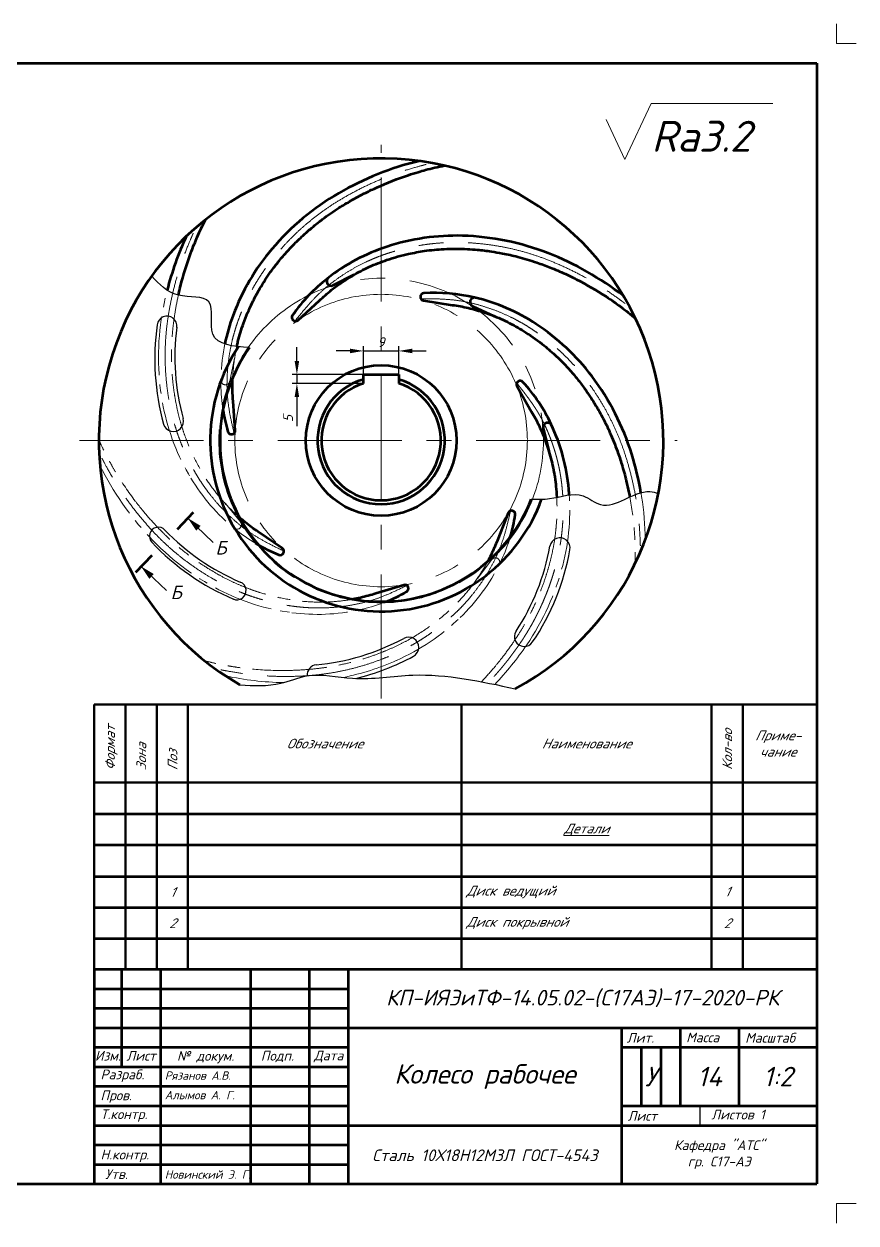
# Model space of a CAD drawing. Header units: millimetres. Extents: x 23 to 1692, y -5 to 510.
# Drawn here: x 1479.3 to 1692.3, y -5 to 302 of the extents above; entities that cross this region are included whole.
import ezdxf

# ---------------------------------------------------------------- set-up
doc = ezdxf.new("R2010")
doc.units = ezdxf.units.MM
for name, pattern in [('ACAD_ISO03W100', [30, 12, -18]), ('осевая', [50.8, 31.75, -6.35, 6.35, -6.35]), ('осевая2', [28.575, 19.05, -3.175, 3.175, -3.175])]:
    doc.linetypes.add(name, pattern=pattern)
doc.layers.get('0').update_dxf_attribs({"lineweight": 53})
for name, color, linetype, lineweight in [('Оси', 7, 'осевая', 20), ('оси 2', 7, 'осевая', 9), ('ОСИ ЛОПАТОК', 7, 'осевая2', 13), ('Основная', 7, 'Continuous', 53), ('Размеры', 7, 'Continuous', 20), ('СВАРКА', 7, 'Continuous', 30), ('тонкая', 7, 'Continuous', 25), ('тонкий', 7, 'ACAD_ISO03W100', 20), ('Штриховка', 7, 'Continuous', 20)]:
    doc.layers.add(name, color=color, linetype=linetype, lineweight=lineweight)
doc.layers.add('РАМКА', color=7, linetype='Continuous')
doc.styles.add('Frame', font='isocpeur.ttf', dxfattribs={"oblique": 25, "height": 2.5})
doc.styles.add('Размер', font='isocpeur.ttf', dxfattribs={"oblique": 15})
doc.styles.add('Размеры', font='isocpeur.ttf', dxfattribs={"oblique": 15})
doc.dimstyles.new('Две стрелки', dxfattribs={"dimtxt": 2.5, "dimasz": 3.5, "dimexe": 1.25, "dimexo": 0, "dimgap": 1, "dimtad": 1, "dimdec": 3, "dimtxsty": 'Размер', "dimcen": 2.5, "dimadec": 0, "dimazin": 0, "dimtfac": 1, "dimtdec": 3, "dimtmove": 0, "dimatfit": 3, "dimfxl": 1, "dimarcsym": 0})

# ---------------------------------------------------------------- blocks, each defined once
blk = doc.blocks.new('*D72')
at = {"layer": 'Defpoints', "color": 0, "transparency": 16777216}
for p in [(1575.2, 218.29), (1566.2, 212.22), (1575.2, 212.22)]:
    blk.add_point(p, dxfattribs=at)
at = {"layer": 'Размеры', "color": 0, "lineweight": -2, "transparency": 16777216}
for p, q in [((1562.7, 218.29), (1559.2, 218.29)), ((1566.2, 212.22), (1566.2, 219.54)), ((1566.2, 218.29), (1575.2, 218.29)), ((1575.2, 212.22), (1575.2, 219.54)), ((1578.7, 218.29), (1582.2, 218.29))]:
    blk.add_line(p, q, dxfattribs=at)
at = {"layer": 'Размеры', "color": 0, "transparency": 16777216}
for points in [[(1562.7, 218.87), (1562.7, 217.7), (1566.2, 218.29)], [(1578.7, 218.87), (1578.7, 217.7), (1575.2, 218.29)]]:
    blk.add_solid(points, dxfattribs=at)
at = {"layer": 'Размеры', "color": 0, "transparency": 16777216, "insert": (1570.7, 220.54), "char_height": 2.5, "attachment_point": 5, "style": 'Размер'}
blk.add_mtext('9', dxfattribs=at)
blk = doc.blocks.new('*D73')
at = {"layer": 'Defpoints', "color": 0, "transparency": 16777216}
for p in [(1566.2, 212.22), (1549.14, 209.97), (1566.2, 209.97)]:
    blk.add_point(p, dxfattribs=at)
at = {"layer": 'Размеры', "color": 0, "lineweight": -2, "transparency": 16777216}
for p, q in [((1549.14, 215.72), (1549.14, 219.22)), ((1566.2, 212.22), (1547.89, 212.22)), ((1549.14, 212.22), (1549.14, 209.97)), ((1566.2, 209.97), (1547.89, 209.97)), ((1549.14, 206.47), (1549.14, 199.05))]:
    blk.add_line(p, q, dxfattribs=at)
at = {"layer": 'Размеры', "color": 0, "transparency": 16777216}
for points in [[(1548.55, 215.72), (1549.72, 215.72), (1549.14, 212.22)], [(1548.55, 206.47), (1549.72, 206.47), (1549.14, 209.97)]]:
    blk.add_solid(points, dxfattribs=at)
at = {"layer": 'Размеры', "color": 0, "transparency": 16777216, "insert": (1546.89, 201.01), "char_height": 2.5, "attachment_point": 5, "rotation": 90, "style": 'Размер'}
blk.add_mtext('5', dxfattribs=at)

msp = doc.modelspace()

# ---------------------------------------------------------------- linework, layer by layer
for p, q in [((1287.2647, 292), (1682.2647, 292)), ((1682.2647, 292), (1682.2647, 5)), ((1566.2031, 209.9707), (1566.2031, 212.2207)), ((1566.2031, 212.2207), (1575.2031, 212.2207)), ((1575.2031, 212.2207), (1575.2031, 209.9707)), ((1497.2647, 99.7536), (1682.2647, 99.7536)), ((1682.2647, 91.7536), (1497.2647, 91.7536)), ((1497.2647, 83.7536), (1682.2647, 83.7536)), ((1497.2647, 75.7536), (1682.2647, 75.7536)), ((1682.2647, 67.7536), (1497.2647, 67.7536)), ((1497.2647, 60), (1497.2647, 5)), ((1497.2647, 60), (1682.2647, 60)), ((1514.2647, 60), (1514.2647, 5)), ((1537.2647, 60), (1537.2647, 5)), ((1552.2647, 60), (1552.2647, 5)), ((1497.2647, 55), (1562.2647, 55)), ((1497.2647, 50), (1562.2647, 50)), ((1497.2647, 45), (1562.2647, 45)), ((1632.2647, 45), (1647.2647, 45)), ((1632.2647, 45), (1632.2647, 40)), ((1647.2647, 45), (1662.2647, 45)), ((1632.2647, 40), (1637.2647, 40)), ((1637.2647, 40), (1637.2647, 25)), ((1642.2647, 40), (1642.2647, 25)), ((1497.2647, 30), (1562.2647, 30)), ((1497.2647, 25), (1562.2647, 25)), ((1632.2647, 25), (1652.2647, 25)), ((1497.2647, 20), (1562.2647, 20)), ((1497.2647, 15), (1562.2647, 15)), ((1497.2647, 10), (1562.2647, 10)), ((1287.2647, 5), (1682.2647, 5))]:
    msp.add_line(p, q)
at = {"lineweight": 50}
for p, q in [((1497.2647, 60), (1497.2647, 127.7536)), ((1497.2647, 127.7536), (1682.2647, 127.7536)), ((1505.2647, 127.7536), (1505.2647, 60)), ((1513.2647, 60), (1513.2647, 127.7536)), ((1521.2647, 60), (1521.2647, 127.7536)), ((1591.2647, 127.7536), (1591.2647, 60)), ((1655.2647, 60), (1655.2647, 127.7536)), ((1663.2647, 127.7536), (1663.2647, 60)), ((1497.2647, 107.7536), (1682.2647, 107.7536))]:
    msp.add_line(p, q, dxfattribs=at)
at = {"lineweight": 30}
msp.add_line((1632.2647, 20), (1632.2647, 25), dxfattribs=at)
for points in [[(1580.4153, 266.9126, 0.07191828), (1559.8409, 258.6687, 0.08581768), (1542.7123, 244.3403, 0.08671583), (1532.816, 227.4375, 0.03850969), (1530.699, 220.0637, 0.03850969)], [(1520.8066, 247.5609, 0.04709104), (1515.9308, 233.846, 0.04709104)], [(1632.7105, 232.3743, 0.07191828), (1613.4372, 243.32, 0.08581768), (1591.5553, 247.7781, 0.08671583), (1572.1699, 244.9766, 0.08695213), (1556.9791, 236.872, 0.07459051), (1548.0207, 227.4138, 0.89644065), (1549.4425, 226.1706), (1554.9364, 231.2195)], [(1557.1939, 237.0389, 0.90879063), (1558.4138, 235.1015), (1563.82, 237.8234)], [(1637.2112, 181.9939, 0.03273893), (1634.8539, 191.847, 0.08581768), (1624.6962, 211.7345, 0.08671583), (1610.4193, 225.1439, 0.08695213), (1594.6115, 231.9675, 0.07459051), (1581.6313, 233.0743, 0.89644065), (1581.5459, 231.1876), (1588.9186, 230.0403)], [(1594.876, 231.9036, 0.90879063), (1594.1218, 229.7418), (1599.6206, 227.2122)], [(1618.8773, 181.4176, 0.00641992), (1618.7616, 182.8739, 0.08695213), (1614.2405, 199.4873, 0.07459051), (1607.0128, 210.3257, 0.89644065), (1605.4844, 209.2162), (1609.1843, 202.7366)], [(1530.2158, 203.2431, 0.03294011), (1531.4903, 197.6066, 0.89644065), (1533.3488, 197.9431), (1532.8268, 205.3864)], [(1614.3554, 199.2407, 0.90879063), (1612.1951, 198.4825), (1613.6458, 192.6062)], [(1603.7551, 170.6669, 0.03294011), (1605.0524, 176.2982, 0.89644065), (1603.2319, 176.8013), (1600.4728, 169.8687)], [(1538.5246, 169.0592, 0.03796589), (1544.488, 166.0982, 0.89644065), (1545.3837, 167.7611), (1539.2388, 171.9937)], [(1572.0147, 154.1183, 0.03294011), (1577.2262, 156.6151, 0.89644065), (1576.4846, 158.3521), (1569.3441, 156.1868)]]:
    msp.add_lwpolyline(points, format="xyb")
msp.add_circle((1570.7031, 195.3474), 19.2778)
for radius, start, end in [(72.25, 298.375785, 239.98412), (43.75, 146.644352, 339.934923), (41.25, 144.72326, 338.711496), (16.3, 106.026005, 73.973995), (15.3, 107.104635, 72.895365)]:
    msp.add_arc((1570.7031, 195.3474), radius, start, end)
for points, knots in [([(1533.7651, 219.4471), (1533.8583, 219.8677), (1534.3292, 221.8607), (1535.4939, 225.6473), (1537.419, 230.1672), (1539.3758, 233.8305), (1540.9862, 236.4421), (1542.4758, 238.6256), (1544.1785, 240.8761), (1546.0128, 243.0462), (1548.1063, 245.3219), (1550.249, 247.4387), (1552.8636, 249.7758), (1555.3055, 251.7351), (1557.7651, 253.514), (1560.1828, 255.1214), (1563.1822, 256.9196), (1566.4219, 258.659), (1571.2561, 260.9707), (1575.7515, 262.7269), (1579.9813, 264.0444), (1582.2457, 264.6777), (1584.4844, 265.2428), (1586.0961, 265.5831), (1586.9129, 265.7556)], [48.56099971, 48.56099971, 48.56099971, 48.56099971, 51.14491036, 60.84189965, 72.29157678, 80.56250229, 85.73909999, 90.69377737, 96.41666631, 102.66317734, 107.73494199, 114.96611721, 120.72401761, 128.77065343, 133.73686665, 138.93321922, 146.18580148, 154.71137674, 160.98484866, 178.33227954, 183.59718724, 187.56422553, 192.43858778, 197.44715521, 197.44715521, 197.44715521, 197.44715521]), ([(1518.8, 232.5802), (1518.9704, 233.3534), (1519.8169, 236.9382), (1521.1714, 241.3048), (1522.7785, 245.4333), (1523.6952, 247.5985), (1524.6491, 249.7011), (1525.388, 251.1734), (1525.7625, 251.9195)], [156.2343291, 156.2343291, 156.2343291, 156.2343291, 160.98484866, 178.33227954, 183.59718724, 187.56422553, 192.43858778, 197.44715521, 197.44715521, 197.44715521, 197.44715521]), ([(1554.9364, 231.2195), (1555.9181, 232.1667), (1557.5247, 233.5551), (1560.3372, 235.6682), (1563.513, 237.7302), (1567.6374, 239.8775), (1572.4399, 241.7667), (1577.174, 243.0798), (1581.2582, 243.8339), (1584.304, 244.2032), (1586.9399, 244.3999), (1589.761, 244.4718), (1592.6014, 244.3908), (1595.6859, 244.1729), (1598.6767, 243.8175), (1602.1342, 243.2304), (1605.1885, 242.5429), (1608.1128, 241.729), (1610.877, 240.841), (1614.153, 239.6171), (1617.5328, 238.1687), (1622.3542, 235.8306), (1626.5301, 233.4108), (1630.1975, 230.9253), (1632.1044, 229.5498), (1633.942, 228.1519), (1635.213, 227.1039), (1635.8571, 226.5728)], [20.27632444, 20.27632444, 20.27632444, 20.27632444, 28.45770462, 32.99436924, 41.37857198, 51.14491036, 60.84189965, 72.29157678, 80.56250229, 85.73909999, 90.69377737, 96.41666631, 102.66317734, 107.73494199, 114.96611721, 120.72401761, 128.77065343, 133.73686665, 138.93321922, 146.18580148, 154.71137674, 160.98484866, 178.33227954, 183.59718724, 187.56422553, 192.43858778, 197.44715521, 197.44715521, 197.44715521, 197.44715521]), ([(1588.9186, 230.0403), (1590.2713, 229.8633), (1592.3585, 229.4728), (1595.7642, 228.5914), (1599.3564, 227.3941), (1603.6067, 225.5083), (1608.0781, 222.9315), (1612.0563, 220.0489), (1615.1924, 217.326), (1617.3801, 215.1749), (1619.1774, 213.2367), (1620.9925, 211.0759), (1622.7001, 208.8047), (1624.4529, 206.2573), (1626.0398, 203.6973), (1627.7365, 200.6282), (1629.1033, 197.8116), (1630.2903, 195.0178), (1631.3194, 192.303), (1632.4051, 188.9787), (1633.38, 185.4331), (1634.005, 182.6597), (1634.2806, 181.2645), (1634.3509, 180.8949)], [20.27632444, 20.27632444, 20.27632444, 20.27632444, 28.45770462, 32.99436924, 41.37857198, 51.14491036, 60.84189965, 72.29157678, 80.56250229, 85.73909999, 90.69377737, 96.41666631, 102.66317734, 107.73494199, 114.96611721, 120.72401761, 128.77065343, 133.73686665, 138.93321922, 146.18580148, 154.71137674, 160.98484866, 163.24131222, 163.24131222, 163.24131222, 163.24131222]), ([(1532.8268, 205.3864), (1532.6983, 206.7445), (1532.6193, 208.7473), (1532.6693, 210.7479), (1532.6982, 211.3845)], [20.27632444, 20.27632444, 20.27632444, 20.27632444, 28.45770462, 32.28129714, 32.28129714, 32.28129714, 32.28129714]), ([(1609.1843, 202.7366), (1609.8893, 201.5687), (1610.8853, 199.6934), (1612.3196, 196.4812), (1613.6232, 192.9262), (1614.7989, 188.4274), (1615.4261, 184.2883), (1615.6172, 181.7418), (1615.6627, 180.8069)], [20.27632444, 20.27632444, 20.27632444, 20.27632444, 28.45770462, 32.99436924, 41.37857198, 51.14491036, 60.84189965, 66.45459774, 66.45459774, 66.45459774, 66.45459774]), ([(1539.2388, 171.9937), (1538.0969, 172.74), (1536.4818, 173.927), (1534.9489, 175.2134), (1534.4691, 175.633)], [20.27632444, 20.27632444, 20.27632444, 20.27632444, 28.45770462, 32.28129714, 32.28129714, 32.28129714, 32.28129714]), ([(1600.4728, 169.8687), (1599.9992, 168.5893), (1599.2015, 166.7506), (1598.2884, 164.9698), (1597.9861, 164.4088)], [20.27632444, 20.27632444, 20.27632444, 20.27632444, 28.45770462, 32.28129714, 32.28129714, 32.28129714, 32.28129714]), ([(1569.3441, 156.1868), (1568.0486, 155.7594), (1566.1137, 155.2367), (1564.1521, 154.8403), (1563.525, 154.7268)], [20.27632444, 20.27632444, 20.27632444, 20.27632444, 28.45770462, 32.28129714, 32.28129714, 32.28129714, 32.28129714]), ([(1569.3441, 156.1868), (1568.0486, 155.7594), (1566.1137, 155.2367), (1564.1521, 154.8403), (1563.525, 154.7268)], [20.27632444, 20.27632444, 20.27632444, 20.27632444, 28.45770462, 32.28129714, 32.28129714, 32.28129714, 32.28129714])]:
    msp.add_open_spline(points, degree=3, knots=knots)
at = {"layer": 'Оси'}
for p, q in [((1570.7031, 129.3127), (1570.7031, 271.0974)), ((1493.4531, 195.3474), (1646.4531, 195.3474))]:
    msp.add_line(p, q, dxfattribs=at)
for points, weights, knots in [([(1533.0531, 197.1857), (1531.554, 203.4759), (1531.1821, 206.9744), (1531.2565, 210.488), (1531.3527, 216.1062), (1532.4134, 221.6242), (1534.4069, 226.8777), (1536.6744, 232.8694), (1539.9297, 238.3872), (1544.0776, 243.2696), (1548.8216, 248.8627), (1554.4331, 253.5849), (1560.7545, 257.3035), (1567.0486, 261.0055), (1573.7895, 263.8127), (1580.8508, 265.6724), (1581.4293, 265.8338), (1582.1135, 266.0247), (1583.5409, 266.3537), (1583.7701, 266.406)], [0.993555614861, 0.990320172631, 0.99246830101, 1, 0.990074817032, 0.990074817032, 1, 0.990251432357, 0.990251432357, 1, 0.990636645326, 0.990636645326, 1, 0.993746979013, 0.993746979013, 1, 1, 1, 1, 1], [4.04205139, 4.04205139, 4.04205139, 4.04205139, 4.29655826, 4.29655826, 4.29655826, 4.64209972, 4.64209972, 4.64209972, 4.98454538, 4.98454538, 4.98454538, 5.32014077, 5.32014077, 5.32014077, 5.59428279, 5.59428279, 5.59428279, 10.27557194, 11.13062189, 11.13062189, 11.13062189, 11.13062189]), ([(1545.7915, 167.0576), (1539.9389, 169.8075), (1536.9718, 171.698), (1534.2712, 173.9468), (1529.9387, 177.5249), (1526.2859, 181.7946), (1523.4215, 186.6287), (1520.1507, 192.1373), (1517.8664, 198.1227), (1516.6353, 204.4097), (1515.2203, 211.606), (1515.0271, 218.9375), (1516.061, 226.1983), (1517.091, 233.4273), (1519.0992, 240.4479), (1522.0478, 247.1281), (1522.2823, 247.681), (1522.5597, 248.3349), (1523.1924, 249.6561), (1523.2944, 249.8679)], [0.993555614861, 0.990320172631, 0.99246830101, 1, 0.990074817032, 0.990074817032, 1, 0.990251432357, 0.990251432357, 1, 0.990636645326, 0.990636645326, 1, 0.993746979013, 0.993746979013, 1, 1, 1, 1, 1], [4.04205139, 4.04205139, 4.04205139, 4.04205139, 4.29655826, 4.29655826, 4.29655826, 4.64209972, 4.64209972, 4.64209972, 4.98454538, 4.98454538, 4.98454538, 5.32014077, 5.32014077, 5.32014077, 5.59428279, 5.59428279, 5.59428279, 10.27557194, 11.13062189, 11.13062189, 11.13062189, 11.13062189]), ([(1548.6659, 225.9295), (1552.6492, 231.0234), (1555.1525, 233.4955), (1557.9459, 235.6281), (1562.3984, 239.0557), (1567.3739, 241.6668), (1572.7241, 243.3837), (1578.8224, 245.3467), (1585.166, 246.2419), (1591.5694, 246.0431), (1598.9001, 245.8213), (1606.0908, 244.3783), (1612.9395, 241.7546), (1619.7581, 239.1418), (1626.1557, 235.6218), (1632.0124, 231.2606), (1632.4992, 230.9089), (1633.075, 230.493), (1634.2223, 229.5822), (1634.406, 229.4356)], [0.993555614861, 0.990320172631, 0.99246830101, 1, 0.990074817032, 0.990074817032, 1, 0.990251432357, 0.990251432357, 1, 0.990636645326, 0.990636645326, 1, 0.993746979013, 0.993746979013, 1, 1, 1, 1, 1], [4.04205139, 4.04205139, 4.04205139, 4.04205139, 4.29655826, 4.29655826, 4.29655826, 4.64209972, 4.64209972, 4.64209972, 4.98454538, 4.98454538, 4.98454538, 5.32014077, 5.32014077, 5.32014077, 5.59428279, 5.59428279, 5.59428279, 10.27557194, 11.13062189, 11.13062189, 11.13062189, 11.13062189]), ([(1580.8732, 231.6444), (1587.3393, 231.7062), (1590.8328, 231.2903), (1594.2418, 230.436), (1599.6977, 229.092), (1604.8413, 226.83), (1609.5195, 223.7175), (1614.8564, 220.1735), (1619.5115, 215.772), (1623.3485, 210.6417), (1627.7457, 204.7721), (1631.1008, 198.2505), (1633.3196, 191.2601), (1635.5282, 184.3), (1636.765, 177.1035), (1637.0069, 169.8054), (1637.0355, 169.2055), (1637.0693, 168.496), (1637.0725, 167.0312), (1637.0724, 166.7961)], [0.993555614861, 0.990320172631, 0.99246830101, 1, 0.990074817032, 0.990074817032, 1, 0.990251432357, 0.990251432357, 1, 0.990636645326, 0.990636645326, 1, 0.993746979013, 0.993746979013, 1, 1, 1, 1, 1], [4.04205139, 4.04205139, 4.04205139, 4.04205139, 4.29655826, 4.29655826, 4.29655826, 4.64209972, 4.64209972, 4.64209972, 4.98454538, 4.98454538, 4.98454538, 5.32014077, 5.32014077, 5.32014077, 5.59428279, 5.59428279, 5.59428279, 10.27557194, 11.13062189, 11.13062189, 11.13062189, 11.13062189]), ([(1605.4222, 210.0269), (1609.502, 205.01), (1611.355, 202.0194), (1612.8126, 198.8215), (1615.1635, 193.7179), (1616.602, 188.2862), (1617.0853, 182.688), (1617.6421, 176.3058), (1617.1032, 169.922), (1615.4846, 163.7234), (1613.6371, 156.6259), (1610.6302, 149.9366), (1606.5483, 143.8435), (1604.0284, 140.0826), (1601.1959, 136.5469), (1598.0701, 133.263)], [0.993555614861, 0.990320172631, 0.99246830101, 1, 0.990074817032, 0.990074817032, 1, 0.990251432357, 0.990251432357, 1, 0.990636645326, 0.990636645326, 1, 0.996114130451, 0.994643090819, 0.995586881105], [4.04205139, 4.04205139, 4.04205139, 4.04205139, 4.29655826, 4.29655826, 4.29655826, 4.64209972, 4.64209972, 4.64209972, 4.98454538, 4.98454538, 4.98454538, 5.32014077, 5.32014077, 5.32014077, 5.49050324, 5.49050324, 5.49050324, 5.49050324]), ([(1577.2888, 158.2323), (1571.4899, 155.3711), (1568.1619, 154.2301), (1564.7199, 153.5207), (1559.2211, 152.3644), (1553.6054, 152.1706), (1548.0401, 152.9451), (1541.694, 153.8225), (1535.5902, 155.7683), (1529.9072, 158.7257), (1523.3987, 162.1063), (1517.5462, 166.5263), (1512.5142, 171.8617), (1507.5044, 177.1742), (1503.2676, 183.1215), (1499.8832, 189.5919), (1499.5972, 190.12), (1499.2589, 190.7445), (1498.6204, 192.0629), (1498.5185, 192.2747)], [0.993555614861, 0.990320172631, 0.99246830101, 1, 0.990074817032, 0.990074817032, 1, 0.990251432357, 0.990251432357, 1, 0.990636645326, 0.990636645326, 1, 0.993746979013, 0.993746979013, 1, 1, 1, 1, 1], [4.04205139, 4.04205139, 4.04205139, 4.04205139, 4.29655826, 4.29655826, 4.29655826, 4.64209972, 4.64209972, 4.64209972, 4.98454538, 4.98454538, 4.98454538, 5.32014077, 5.32014077, 5.32014077, 5.59428279, 5.59428279, 5.59428279, 10.27557194, 11.13062189, 11.13062189, 11.13062189, 11.13062189]), ([(1603.827, 177.3555), (1602.4484, 171.0377), (1601.2655, 167.7244), (1599.6741, 164.591), (1597.1497, 159.5709), (1593.7999, 155.0596), (1589.7244, 151.1913), (1585.0817, 146.7768), (1579.7547, 143.2179), (1573.8993, 140.6186), (1567.1983, 137.6378), (1560.0936, 135.818), (1552.7848, 135.2103), (1545.5078, 134.6059), (1538.2164, 135.0015), (1531.0475, 136.3897), (1530.4563, 136.4953), (1529.757, 136.6202), (1528.3282, 136.9431), (1528.0991, 136.9954)], [0.993555614861, 0.990320172631, 0.99246830101, 1, 0.990074817032, 0.990074817032, 1, 0.990251432357, 0.990251432357, 1, 0.990636645326, 0.990636645326, 1, 0.993746979013, 0.993746979013, 1, 1, 1, 1, 1], [4.04205139, 4.04205139, 4.04205139, 4.04205139, 4.29655826, 4.29655826, 4.29655826, 4.64209972, 4.64209972, 4.64209972, 4.98454538, 4.98454538, 4.98454538, 5.32014077, 5.32014077, 5.32014077, 5.59428279, 5.59428279, 5.59428279, 10.27557194, 11.13062189, 11.13062189, 11.13062189, 11.13062189])]:
    msp.add_rational_spline(points, weights, degree=3, knots=knots, dxfattribs=at)
at = {"layer": 'оси 2'}
for radius in [41.5515, 37.4329]:
    msp.add_circle((1570.7031, 195.3474), radius, dxfattribs=at)
at = {"layer": 'ОСИ ЛОПАТОК', "ltscale": 0.75}
for points in [[(1580.4153, 266.9126, 0.07191828), (1559.8409, 258.6687, 0.08581768), (1542.7123, 244.3403, 0.08671583), (1532.816, 227.4375, 0.08695213), (1529.6811, 210.5077, 0.07459051), (1531.4903, 197.6066, 0.89644065), (1533.3488, 197.9431), (1532.8268, 205.3864)], [(1520.8066, 247.5609, 0.07191828), (1514.4241, 226.3352, 0.08581768), (1514.9469, 204.0099, 0.08671583), (1521.9919, 185.7339, 0.08695213), (1533.2735, 172.7274, 0.07459051), (1544.488, 166.0982, 0.89644065), (1545.3837, 167.7611), (1539.2388, 171.9937)], [(1638.3129, 169.954, 0.07191828), (1634.8539, 191.847, 0.08581768), (1624.6962, 211.7345, 0.08671583), (1610.4193, 225.1439, 0.08695213), (1594.6115, 231.9675, 0.07459051), (1581.6313, 233.0743, 0.89644065), (1581.5459, 231.1876), (1588.9186, 230.0403)], [(1599.7767, 132.9132, 0.04203496), (1607.9637, 143.0099, 0.08581768), (1617.1792, 163.3511, 0.08671583), (1618.7616, 182.8739, 0.08695213), (1614.2405, 199.4873, 0.07459051), (1607.0128, 210.3257, 0.89644065), (1605.4844, 209.2162), (1609.1843, 202.7366)], [(1498.771, 188.8914, 0.07191828), (1511.3865, 170.6672, 0.08581768), (1529.1671, 157.1565, 0.08671583), (1547.8483, 151.2695, 0.08695213), (1565.0512, 151.9804, 0.07459051), (1577.2262, 156.6151, 0.89644065), (1576.4846, 158.3521), (1569.3441, 156.1868)], [(1561.0075, 134.6956, 0.05486225), (1574.6647, 139.0616, 0.08671583), (1590.9149, 149.9967, 0.08695213), (1601.0849, 163.8897, 0.07459051), (1605.0524, 176.2982, 0.89644065), (1603.2319, 176.8013), (1600.4728, 169.8687)]]:
    msp.add_lwpolyline(points, format="xyb", dxfattribs=at)
at = {"layer": 'ОСИ ЛОПАТОК'}
for points in [[(1529.6845, 210.7797, 0.90879063), (1531.9599, 210.5255), (1533.2025, 216.4493)], [(1533.063, 172.8997, 0.90879063), (1534.6804, 174.5202), (1530.8237, 179.1851)], [(1600.9637, 163.6461, 0.90879063), (1599.024, 164.8624), (1595.3342, 160.0644)], [(1530.9017, 135.0834, 0.04816225), (1545.6888, 133.3747, 0.04816225)]]:
    msp.add_lwpolyline(points, format="xyb", dxfattribs=at)
for points, knots in [([(1532.8268, 205.3864), (1532.6983, 206.7445), (1532.6146, 208.8663), (1532.716, 212.3827), (1533.0839, 216.1512), (1533.9767, 220.7147), (1535.4939, 225.6473), (1537.419, 230.1672), (1539.3758, 233.8305), (1540.9862, 236.4421), (1542.4758, 238.6256), (1544.1785, 240.8761), (1546.0128, 243.0462), (1548.1063, 245.3219), (1550.249, 247.4387), (1552.8636, 249.7758), (1555.3055, 251.7351), (1557.7651, 253.514), (1560.1828, 255.1214), (1563.1822, 256.9196), (1566.4219, 258.659), (1571.2561, 260.9707), (1575.7515, 262.7269), (1579.9813, 264.0444), (1582.2457, 264.6777), (1584.4844, 265.2428), (1586.0961, 265.5831), (1586.9129, 265.7556)], [20.27632444, 20.27632444, 20.27632444, 20.27632444, 28.45770462, 32.99436924, 41.37857198, 51.14491036, 60.84189965, 72.29157678, 80.56250229, 85.73909999, 90.69377737, 96.41666631, 102.66317734, 107.73494199, 114.96611721, 120.72401761, 128.77065343, 133.73686665, 138.93321922, 146.18580148, 154.71137674, 160.98484866, 178.33227954, 183.59718724, 187.56422553, 192.43858778, 197.44715521, 197.44715521, 197.44715521, 197.44715521]), ([(1539.2388, 171.9937), (1538.0969, 172.74), (1536.3859, 173.9975), (1533.6999, 176.2692), (1530.9829, 178.9065), (1527.9716, 182.4497), (1525.0611, 186.7114), (1522.7276, 191.0346), (1521.0835, 194.8486), (1520.0458, 197.7359), (1519.2674, 200.2619), (1518.5696, 202.9963), (1518.0165, 205.7835), (1517.5426, 208.8391), (1517.2236, 211.8341), (1517.0266, 215.3355), (1517.0172, 218.4662), (1517.1599, 221.4983), (1517.4106, 224.3908), (1517.8748, 227.857), (1518.5349, 231.4744), (1519.7415, 236.6952), (1521.1714, 241.3048), (1522.7785, 245.4333), (1523.6952, 247.5985), (1524.6491, 249.7011), (1525.388, 251.1734), (1525.7625, 251.9195)], [20.27632444, 20.27632444, 20.27632444, 20.27632444, 28.45770462, 32.99436924, 41.37857198, 51.14491036, 60.84189965, 72.29157678, 80.56250229, 85.73909999, 90.69377737, 96.41666631, 102.66317734, 107.73494199, 114.96611721, 120.72401761, 128.77065343, 133.73686665, 138.93321922, 146.18580148, 154.71137674, 160.98484866, 178.33227954, 183.59718724, 187.56422553, 192.43858778, 197.44715521, 197.44715521, 197.44715521, 197.44715521]), ([(1588.9186, 230.0403), (1590.2713, 229.8633), (1592.3585, 229.4728), (1595.7642, 228.5914), (1599.3564, 227.3941), (1603.6067, 225.5083), (1608.0781, 222.9315), (1612.0563, 220.0489), (1615.1924, 217.326), (1617.3801, 215.1749), (1619.1774, 213.2367), (1620.9925, 211.0759), (1622.7001, 208.8047), (1624.4529, 206.2573), (1626.0398, 203.6973), (1627.7365, 200.6282), (1629.1033, 197.8116), (1630.2903, 195.0178), (1631.3194, 192.303), (1632.4051, 188.9787), (1633.38, 185.4331), (1634.5581, 180.2058), (1635.2698, 175.4323), (1635.6131, 171.0153), (1635.7266, 168.6668), (1635.7795, 166.3585), (1635.7526, 164.7114), (1635.7389, 163.8767)], [20.27632444, 20.27632444, 20.27632444, 20.27632444, 28.45770462, 32.99436924, 41.37857198, 51.14491036, 60.84189965, 72.29157678, 80.56250229, 85.73909999, 90.69377737, 96.41666631, 102.66317734, 107.73494199, 114.96611721, 120.72401761, 128.77065343, 133.73686665, 138.93321922, 146.18580148, 154.71137674, 160.98484866, 178.33227954, 183.59718724, 187.56422553, 192.43858778, 197.44715521, 197.44715521, 197.44715521, 197.44715521]), ([(1609.1843, 202.7366), (1609.8893, 201.5687), (1610.8853, 199.6934), (1612.3196, 196.4812), (1613.6232, 192.9262), (1614.7989, 188.4274), (1615.5721, 183.3249), (1615.7988, 178.4173), (1615.6252, 174.2678), (1615.3075, 171.2161), (1614.9127, 168.6025), (1614.3551, 165.8361), (1613.644, 163.085), (1612.7453, 160.1264), (1611.7332, 157.2896), (1610.3915, 154.0495), (1609.0416, 151.2247), (1607.5974, 148.5548), (1606.1165, 146.0575), (1604.1944, 143.136), (1602.0302, 140.1632), (1599.4136, 136.9005), (1597.5752, 134.8364), (1596.3933, 133.5919)], [20.27632444, 20.27632444, 20.27632444, 20.27632444, 28.45770462, 32.99436924, 41.37857198, 51.14491036, 60.84189965, 72.29157678, 80.56250229, 85.73909999, 90.69377737, 96.41666631, 102.66317734, 107.73494199, 114.96611721, 120.72401761, 128.77065343, 133.73686665, 138.93321922, 146.18580148, 154.71137674, 160.98484866, 171.27611733, 171.27611733, 171.27611733, 171.27611733]), ([(1569.3441, 156.1868), (1568.0486, 155.7594), (1565.9987, 155.2056), (1562.5479, 154.5221), (1558.792, 154.0422), (1554.1443, 153.897), (1548.9977, 154.2787), (1544.1627, 155.1496), (1540.1558, 156.2423), (1537.2514, 157.2311), (1534.7912, 158.1976), (1532.2182, 159.3568), (1529.6943, 160.6622), (1527.0098, 162.1968), (1524.4694, 163.8147), (1521.6091, 165.8438), (1519.1555, 167.7884), (1516.8739, 169.7905), (1514.7687, 171.79), (1512.3482, 174.314), (1509.9316, 177.0854), (1506.6021, 181.284), (1503.8896, 185.2759), (1501.6639, 189.1065), (1500.5426, 191.1732), (1499.4935, 193.23), (1498.8031, 194.7256), (1498.4532, 195.4836)], [20.27632444, 20.27632444, 20.27632444, 20.27632444, 28.45770462, 32.99436924, 41.37857198, 51.14491036, 60.84189965, 72.29157678, 80.56250229, 85.73909999, 90.69377737, 96.41666631, 102.66317734, 107.73494199, 114.96611721, 120.72401761, 128.77065343, 133.73686665, 138.93321922, 146.18580148, 154.71137674, 160.98484866, 178.33227954, 183.59718724, 187.56422553, 192.43858778, 197.44715521, 197.44715521, 197.44715521, 197.44715521]), ([(1600.4728, 169.8687), (1599.9992, 168.5893), (1599.1541, 166.6414), (1597.537, 163.5172), (1595.5704, 160.2815), (1592.7861, 156.5573), (1589.2789, 152.7715), (1585.5834, 149.5344), (1582.2309, 147.0829), (1579.6468, 145.4287), (1577.3573, 144.1078), (1574.8468, 142.819), (1572.2526, 141.6596), (1569.379, 140.5176), (1566.5301, 139.5401), (1563.1604, 138.5689), (1560.1102, 137.8631), (1557.1223, 137.3276), (1554.2466, 136.9283), (1550.764, 136.6096), (1547.0905, 136.4482), (1541.732, 136.4628), (1536.9198, 136.8311), (1532.5372, 137.4792), (1530.2223, 137.8912), (1527.9602, 138.3533), (1526.3604, 138.746), (1525.5496, 138.9451)], [20.27632444, 20.27632444, 20.27632444, 20.27632444, 28.45770462, 32.99436924, 41.37857198, 51.14491036, 60.84189965, 72.29157678, 80.56250229, 85.73909999, 90.69377737, 96.41666631, 102.66317734, 107.73494199, 114.96611721, 120.72401761, 128.77065343, 133.73686665, 138.93321922, 146.18580148, 154.71137674, 160.98484866, 178.33227954, 183.59718724, 187.56422553, 192.43858778, 197.44715521, 197.44715521, 197.44715521, 197.44715521])]:
    msp.add_open_spline(points, degree=3, knots=knots, dxfattribs=at)
at = {"layer": 'Основная'}
for p, q in [((1504.2647, 60), (1504.2647, 35)), ((1562.2647, 60), (1562.2647, 5)), ((1497.2647, 45), (1682.2647, 45)), ((1632.2647, 45), (1632.2647, 5)), ((1647.2647, 45), (1647.2647, 25)), ((1662.2647, 45), (1662.2647, 25)), ((1497.2647, 40), (1562.2647, 40)), ((1632.2647, 40), (1682.2647, 40)), ((1647.2647, 40), (1647.2647, 25)), ((1497.2647, 35), (1562.2647, 35)), ((1632.2647, 25), (1682.2647, 25)), ((1497.2647, 20), (1682.2647, 20))]:
    msp.add_line(p, q, dxfattribs=at)
at = {"layer": 'Основная', "lineweight": 30}
msp.add_line((1652.2647, 25), (1652.2647, 20), dxfattribs=at)
at = {"layer": 'Размеры'}
for p, q in [((1633.0838, 267.2898), (1639.7867, 281.6642)), ((1639.7867, 281.6642), (1670.9456, 281.6642)), ((1633.0838, 267.2898), (1628.296, 277.5572))]:
    msp.add_line(p, q, dxfattribs=at)
at = {"layer": 'Размеры', "lineweight": 60}
for p, q in [((1522.6236, 176.8797), (1518.4782, 172.542)), ((1507.924, 161.6249), (1512.0596, 165.972))]:
    msp.add_line(p, q, dxfattribs=at)
at = {"layer": 'Размеры', "lineweight": 20}
for p, q in [((1521.2588, 175.4515), (1527.7289, 169.2682)), ((1509.2444, 163.1179), (1515.7285, 156.9493))]:
    msp.add_line(p, q, dxfattribs=at)
at = {"layer": 'Размеры', "lineweight": 60}
for points in [[(1523.3695, 172.2816), (1524.521, 173.4865), (1521.2588, 175.4515)], [(1511.3623, 159.9528), (1512.5111, 161.1603), (1509.2444, 163.1179)]]:
    msp.add_solid(points, dxfattribs=at)
at = {"layer": 'СВАРКА'}
for centre, radius, start, end in [((1515.8939, 224.6625), 2.5306, 352.447568, 172.451714), ((1574.6505, 216.1524), 61.9001, 171.787185, 195.536722), ((1576.434, 216.6381), 58.539, 172.449551, 195.528135), ((1517.522, 200.2693), 2.6047, 195.525274, 15.530752), ((1513.6863, 170.8619), 2.2851, 42.752757, 223.71425), ((1557.5601, 212.988), 58.539, 223.878123, 246.956706), ((1557.12, 211.6967), 61.9001, 223.215756, 246.965293), ((1616.4821, 167.8388), 2.6047, 349.810988, 169.816466), ((1556.3021, 178.6517), 58.539, 326.735266, 349.813849), ((1558.1196, 178.3155), 61.9001, 326.072899, 349.822436), ((1533.7728, 156.9259), 2.3615, 245.536917, 68.288698), ((1548.671, 196.197), 58.539, 275.306694, 298.385278), ((1577.7385, 142.4045), 2.6047, 298.382416, 118.387895), ((1607.3652, 145.1547), 2.5306, 146.733283, 326.737428), ((1549.5413, 194.5663), 61.9001, 283.701043, 298.393865), ((1554.3193, 135.3892), 2.5306, 95.304711, 186.60294)]:
    msp.add_arc(centre, radius, start, end, dxfattribs=at)
at = {"layer": 'тонкая'}
for points in [[(1537.0278, 219.1704), (1527.6324, 222.6012), (1526.5984, 230.8695), (1518.8204, 232.5753), (1512.0013, 237.4683)], [(1609.1384, 180.371), (1613.8444, 180.4855), (1622.3945, 181.1738), (1626.8703, 178.9368), (1639.4946, 182.2636), (1641.6807, 181.8478)], [(1534.5608, 132.7871), (1544.9902, 133.1953), (1551.6401, 135.0706), (1563.4063, 134.4691), (1578.7846, 135.2787), (1605.0401, 131.7783)]]:
    msp.add_spline(points, degree=3, dxfattribs=at)
at = {"layer": 'Штриховка'}
for p, q in [((1687.2647, 297), (1687.2647, 302)), ((1687.2647, 297), (1692.2647, 297)), ((1687.2647, 0), (1687.2647, -5)), ((1687.2647, 0), (1692.2647, 0))]:
    msp.add_line(p, q, dxfattribs=at)

# ---------------------------------------------------------------- texts
at = {"char_height": 2.5, "width": 16.899904, "attachment_point": 1, "rotation": 90, "style": 'Frame'}
for s, insert in [('Формат', (1500.0616, 110.8537)), ('Кол-во', (1658.0616, 110.936)), ('Зона', (1508.0616, 110.8537)), ('Поз', (1516.0616, 110.8537))]:
    msp.add_mtext(s, dxfattribs=dict(at, insert=insert))
for s, insert, char_height, width, attachment_point, style in [('Приме-\\Pчание', (1672.2647, 117.7536), 2.5, 18, 5, 'Frame'), ('Обозначение', (1556.2647, 117.7536), 2.5, 70, 5, 'Frame'), ('Наименование', (1623.2647, 117.7536), 2.5, 64, 5, 'Frame'), ('1', (1517.2647, 79.7536), 2.5, 8, 5, 'Frame'), ('Диск ведущий', (1592.5354, 79.7536), 2.5, 64, 4, 'Frame'), ('1', (1659.2647, 79.8828), 2.5, 8, 5, 'Frame'), ('2', (1517.2647, 71.7536), 2.5, 8, 5, 'Frame'), ('Диск покрывной', (1592.5354, 71.7536), 2.5, 64, 4, 'Frame'), ('2', (1659.2647, 71.7536), 2.5, 8, 5, 'Frame'), ('КП-ИЯЭиТФ-14.05.02-(C17АЭ)-17-2020-РК', (1622.2647, 52.5), 4, 120, 5, 'Размер'), ('Изм.', (1500.7647, 37.8261), 2.5, 7, 5, 'Размер'), ('Лист', (1509.2647, 37.8261), 2.5, 10, 5, 'Размеры'), ('№ докум.', (1525.7647, 37.4511), 2.5, 23, 5, 'Размер'), ('Подп.', (1539.908, 39.0761), 2.5, 15, 1, 'Размер'), ('Дата', (1557.2647, 37.6386), 2.5, 10, 5, 'Размер'), ('Разраб.', (1498.8797, 34.2939), 2.5, 17, 1, 'Размер'), ('Рязанов А.В.', (1515.3193, 33.8294), 2.15, 23, 1, 'Размер'), ('Колесо рабочее', (1597.2647, 32.5), 5, 70, 5, 'Размер'), ('1:2', (1672.2647, 32.5), 5, 20, 5, 'Размер'), ('Пров.', (1498.8544, 28.9347), 2.5, 17, 1, 'Размер'), ('Алымов А. Г.', (1515.3193, 28.8294), 2.15, 23, 1, 'Размер'), ('Т.контр.', (1498.8797, 24.1174), 2.5, 17, 1, 'Размер'), ('Н.контр.', (1498.8797, 13.7643), 2.5, 17, 1, 'Размер'), ('Утв.', (1500.0908, 8.7643), 2.5, 17, 1, 'Размеры'), ('Новинский Э. Г.', (1515.3193, 8.5001), 2.15, 23, 1, 'Размер')]:
    msp.add_mtext(s, dxfattribs=dict(insert=insert, char_height=char_height, width=width, attachment_point=attachment_point, style=style))
at = {"layer": 'Основная', "char_height": 2.5, "style": 'Размер'}
for s, insert, width, attachment_point in [('Лит.', (1633.5853, 43.6802), 15, 1), ('Масса', (1648.7885, 43.7817), 15, 1), ('Масштаб', (1663.89, 43.6802), 20, 1), ('Лист', (1633.7885, 23.6802), 20, 1), ('Листов 1', (1655.2152, 24.0077), 20, 1), ('Кафедра "АТС" \\Pгр. С17-АЭ', (1657.2647, 12.5), 50, 5)]:
    msp.add_mtext(s, dxfattribs=dict(at, insert=insert, width=width, attachment_point=attachment_point))
at = {"layer": 'Размеры', "insert": (1639.89, 277.2158), "char_height": 7.93019, "width": 29.188302, "attachment_point": 1, "style": 'Размеры'}
msp.add_mtext('Ra3.2', dxfattribs=at)
at = {"layer": 'Размеры', "char_height": 3.5, "attachment_point": 5, "style": 'Размер'}
for insert in [(1529.7161, 167.912), (1518.2416, 156.486)]:
    msp.add_mtext_dynamic_manual_height_columns('Б', width=45.684336, gutter_width=12.5, heights=[0], dxfattribs=dict(at, insert=insert))
at = {"layer": 'РАМКА', "insert": (1597.2647, 12.3459), "char_height": 3, "width": 70, "attachment_point": 5, "style": 'Размеры'}
msp.add_mtext('Сталь 10Х18Н12М3Л ГОСТ-4543', dxfattribs=at)
at = {"layer": 'тонкий', "attachment_point": 5}
for s, insert, char_height, width, style in [('{\\LДетали}', (1623.2647, 95.7536), 2.5, 64, 'Frame'), ('У', (1639.7647, 32.5), 5, 5, 'Размер'), ('14', (1654.7647, 32.5), 5, 15, 'Размер')]:
    msp.add_mtext(s, dxfattribs=dict(at, insert=insert, char_height=char_height, width=width, style=style))

# ---------------------------------------------------------------- dimensions: what is measured, and where the dimension line sits
at = {"layer": 'Размеры'}
dim = msp.add_linear_dim(base=(1575.2031, 218.2861), p1=(1566.2031, 212.2207), p2=(1575.2031, 212.2207), dimstyle='Две стрелки', dxfattribs=at)
dim.commit()
dim.dimension.update_dxf_attribs({"geometry": '*D72', "text_midpoint": (1570.7031, 220.5361)})
dim = msp.add_linear_dim(base=(1549.1367, 209.9707), p1=(1566.2031, 212.2207), p2=(1566.2031, 209.9707), angle=90, text='5', dimstyle='Две стрелки', dxfattribs=at)
dim.commit()
dim.dimension.update_dxf_attribs({"geometry": '*D73', "text_midpoint": (1549.1367, 201.0108), "dimtype": 160})

doc.saveas('drawing.dxf')
